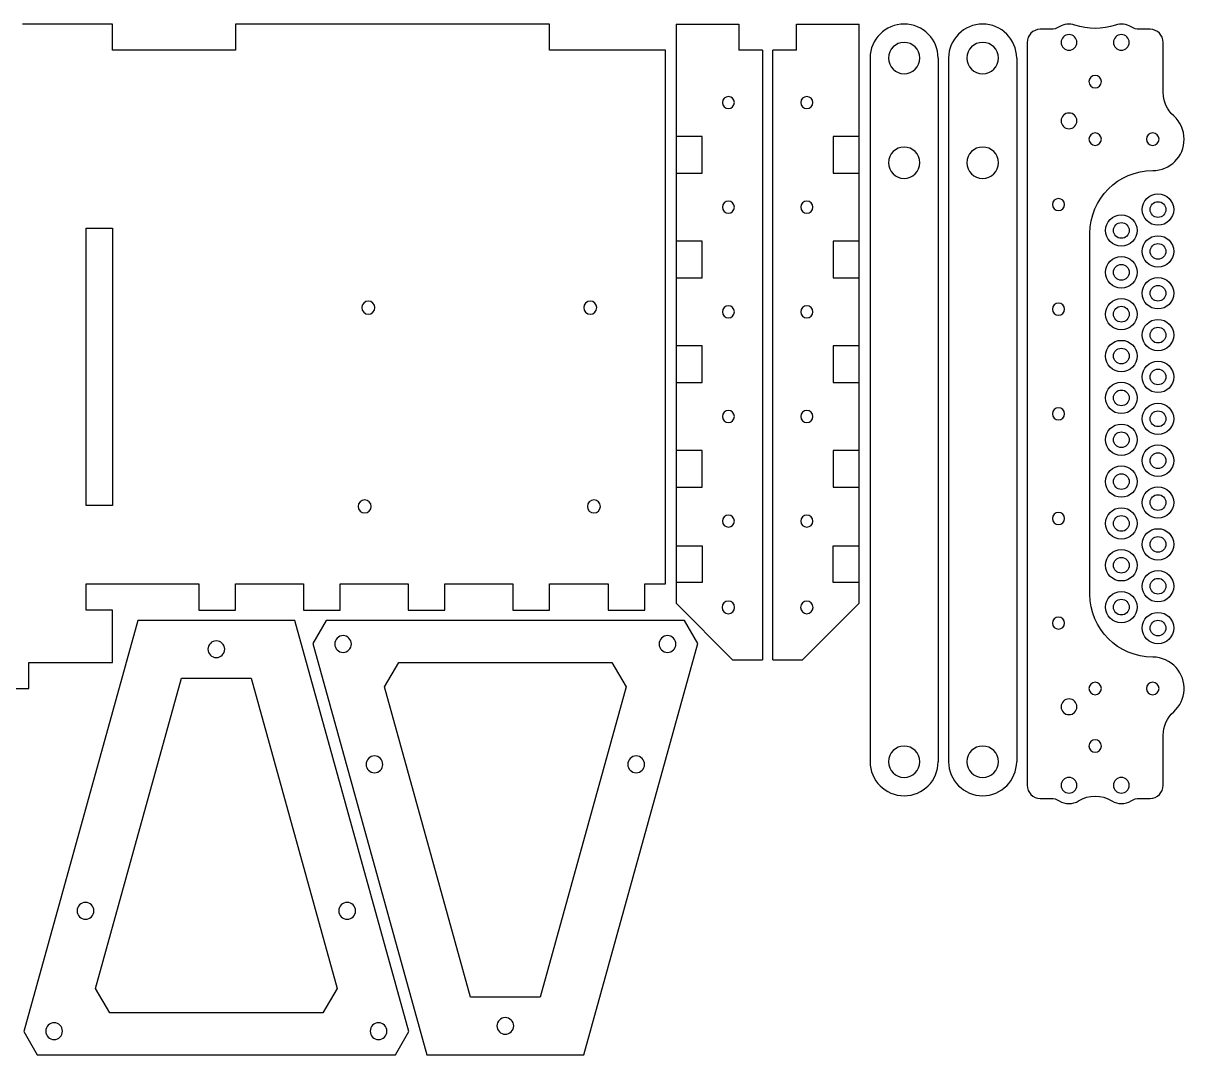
# Model space of a CAD drawing. Extents: x 0 to 517, y 0 to 251.
# Drawn here: x 294.1 to 516.6, y 53.6 to 250.7 of the extents above; entities that cross this region are included whole.
import ezdxf

# ---------------------------------------------------------------- set-up
doc = ezdxf.new("R2010")
doc.units = 0
doc.layers.add('Layer_1', color=7, linetype='CONTINUOUS')

msp = doc.modelspace()

# ---------------------------------------------------------------- linework, layer by layer
at = {"layer": 'Layer_1', "color": 7}
for points in [[(287.126782, 123.551524), (295.127678, 123.551524), (295.127678, 128.551051), (311.128088, 128.551051), (311.128088, 138.551479), (306.127185, 138.551479), (306.127185, 143.551006), (327.627351, 143.551006), (327.627351, 138.551479), (334.62779, 138.551479), (334.62779, 143.551006), (347.626833, 143.551006), (347.626833, 138.551479), (354.627272, 138.551479), (354.627272, 143.551006), (367.627693, 143.551006), (367.627693, 138.551479), (374.62813, 138.551479), (374.62813, 143.551006), (387.627173, 143.551006), (387.627173, 138.551479), (394.627618, 138.551479), (394.627618, 143.551006), (405.877925, 143.551006), (405.877925, 138.551479), (412.87699, 138.551479), (412.87699, 143.551006), (416.819553, 143.551006), (416.819553, 245.550707), (394.627618, 245.550707), (394.627618, 250.55161), (334.62779, 250.55161), (334.62779, 245.550707), (311.128088, 245.550707), (311.128088, 250.55161), (293.934293, 250.55161)], [(418.820464, 250.55161), (430.820432, 250.55161), (430.820432, 245.550707)], [(418.820464, 250.55161), (418.820464, 139.857862), (429.627051, 129.051277), (435.319725, 129.051277)], [(437.319267, 129.051274), (443.011951, 129.051274), (453.819908, 139.859235), (453.819908, 250.55023)], [(441.81994, 250.55161), (453.819908, 250.55161)], [(441.81994, 245.550707), (441.81994, 250.55161)], [(490.446813, 249.551149), (488.411451, 249.551149)], [(509.411386, 249.551149), (507.374644, 249.551149)], [(485.91169, 247.051388), (485.91169, 105.052722)], [(511.911147, 237.494681), (511.911147, 247.051388)], [(435.319735, 245.550707), (430.820442, 245.550707)], [(435.319735, 245.550707), (435.319735, 129.051277)], [(441.81994, 245.550707), (437.319267, 245.550707)], [(437.319267, 129.051274), (437.319267, 245.550707)], [(455.910389, 244.051396), (455.910389, 109.550637)], [(468.910818, 244.051396), (468.910818, 109.550637)], [(470.911729, 244.051396), (470.911729, 109.550637)], [(483.910768, 244.051396), (483.910768, 109.550637)], [(418.820464, 222.051001), (423.819988, 222.051001), (423.819998, 229.051445), (418.820474, 229.051445)], [(448.820384, 229.051445), (448.820384, 222.051001)], [(453.819908, 229.051445), (448.820384, 229.051445)], [(448.820384, 222.051001), (453.819908, 222.051001)], [(497.911648, 141.551467), (497.911648, 210.551263)], [(418.820464, 202.051517), (423.819988, 202.051517), (423.819998, 209.050582), (418.820474, 209.050572)], [(448.820384, 209.050572), (448.820384, 202.050137)], [(453.819908, 209.050572), (448.820384, 209.050572)], [(448.820384, 202.051517), (453.819908, 202.051517)], [(418.820464, 182.050658), (423.819988, 182.050658), (423.819998, 189.051097), (418.820474, 189.051097)], [(448.820384, 189.051097), (448.820384, 182.050658)], [(453.819908, 189.051097), (448.820384, 189.051097)], [(448.820384, 182.050658), (453.819908, 182.050658)], [(418.820464, 162.051177), (423.819988, 162.051177), (423.819998, 169.051617), (418.820474, 169.051616)], [(448.820384, 169.051616), (448.820384, 162.051177)], [(453.819908, 169.051616), (448.820384, 169.051616)], [(448.820384, 162.051177), (453.819908, 162.051177)], [(418.820464, 150.800865), (423.819988, 150.800865), (423.819998, 143.800427), (418.820474, 143.800427)], [(448.820384, 143.800427), (448.820384, 150.800866)], [(448.820384, 150.800865), (453.819908, 150.800865)], [(453.819908, 143.800427), (448.820384, 143.800427)], [(511.911147, 105.052722), (511.911147, 114.608046)], [(488.411451, 102.551581), (490.446813, 102.551581)], [(507.374644, 102.551581), (509.411386, 102.551581)]]:
    msp.add_lwpolyline(points, dxfattribs=at)
for points in [[(493.911205, 245.550707)], [(503.911632, 245.550707)], [(465.410586, 244.051396)], [(480.410556, 244.051396)], [(498.910718, 238.350442)], [(429.970182, 235.55165)], [(443.819481, 234.400989)], [(493.911205, 230.550746)], [(498.910718, 227.350944)], [(509.911616, 227.350944)], [(465.410586, 224.050532)], [(480.410556, 224.050532)], [(429.970182, 215.550796)], [(443.819481, 214.401505)], [(491.911674, 214.901726)], [(510.910697, 213.602245)], [(311.128087, 158.550957), (306.127184, 158.550957), (306.127184, 211.550344), (311.128087, 211.550344)], [(510.910697, 212.101554)], [(503.911622, 209.601792)], [(503.911622, 208.101111)], [(510.910697, 205.601349)], [(510.910697, 204.102038)], [(503.911622, 201.600907)], [(503.911622, 200.101594)], [(360.027807, 197.600452)], [(402.427313, 197.600452)], [(510.910697, 197.601831)], [(510.910697, 196.101146)], [(429.970182, 195.551309)], [(443.819481, 194.400646)], [(491.911674, 194.900873)], [(503.911622, 193.601383)], [(503.911622, 192.102076)], [(510.910697, 189.600936)], [(510.910697, 188.101629)], [(503.911622, 185.601866)], [(503.911622, 184.101182)], [(510.910697, 181.601418)], [(510.910697, 180.102112)], [(503.911622, 177.600971)], [(503.911622, 176.101664)], [(429.970182, 175.550448)], [(443.819481, 174.401164)], [(491.911674, 174.901392)], [(510.910697, 173.601902)], [(510.910697, 172.101217)], [(503.911622, 169.601454)], [(503.911622, 168.102147)], [(510.910697, 165.601005)], [(510.910697, 164.101699)], [(503.911622, 161.601936)], [(359.327763, 159.601024)], [(403.127363, 159.601024)], [(503.911622, 160.101252)], [(510.910697, 157.601488)], [(510.910697, 156.102182)], [(429.970182, 155.550967)], [(443.819481, 154.400304)], [(491.911674, 154.90191)], [(503.911622, 153.601041)], [(503.911622, 152.101734)], [(510.910697, 149.601971)], [(510.910697, 148.101286)], [(503.911622, 145.601524)], [(503.911622, 144.102218)], [(510.910697, 141.601076)], [(430.019792, 139.050325)], [(510.910697, 140.10177)], [(345.982833, 136.550564), (315.98292, 136.550564), (294.207146, 57.96926), (296.757897, 53.551266), (365.207857, 53.551266), (367.758607, 57.96926)], [(371.19957, 53.551265), (401.199482, 53.551265), (422.975257, 132.13257), (420.424505, 136.550564), (351.974546, 136.550564), (349.423796, 132.13257)], [(443.819481, 137.851432)], [(503.911622, 137.602006)], [(503.911622, 136.101322)], [(491.911674, 134.902428)], [(510.910697, 133.60156)], [(353.599255, 132.051266)], [(415.598622, 132.051266)], [(510.910697, 132.100875)], [(332.58278, 131.050808)], [(363.128395, 123.869846), (365.83073, 128.551045), (406.568326, 128.551045), (409.270658, 123.869846), (392.833406, 64.550775), (379.565645, 64.550775)], [(354.054008, 66.231982), (351.351673, 61.550783), (310.61408, 61.550783), (307.911747, 66.231982), (324.348996, 125.551054), (337.616757, 125.551054)], [(498.910718, 122.352625)], [(509.911616, 122.352625)], [(493.911205, 118.551993)], [(498.910718, 111.35174)], [(359.599237, 109.050414)], [(409.598638, 109.050414)], [(465.410596, 109.550642)], [(480.410546, 109.550642)], [(493.911205, 103.552038)], [(503.911632, 103.552038)], [(307.582394, 81.051414)], [(357.581788, 81.051414)], [(301.582412, 58.050563)], [(363.58177, 58.050563)], [(384.599623, 59.05102)]]:
    msp.add_lwpolyline(points, close=True, dxfattribs=at)
for points in [[(462.410604, 250.5516), (458.820811, 250.5516), (455.911769, 247.641188), (455.911769, 244.051396)], [(468.910818, 244.051396), (468.910818, 247.641188), (466.000396, 250.5516), (462.410604, 250.5516)], [(477.410564, 250.5516), (473.820771, 250.5516), (470.911729, 247.641188), (470.911729, 244.051396)], [(483.910768, 244.051396), (483.910768, 247.641188), (481.000356, 250.5516), (477.410564, 250.5516)], [(488.411451, 249.551149), (487.03065, 249.551149), (485.91169, 248.432179), (485.91169, 247.051388)], [(492.045334, 250.01279), (491.567153, 249.710999), (491.013183, 249.551149), (490.446813, 249.551149)], [(495.039816, 250.36419), (494.040735, 250.70457), (492.939684, 250.57503), (492.045334, 250.01279)], [(502.781641, 250.36419), (500.272229, 249.508429), (497.550608, 249.508429), (495.039816, 250.36419)], [(505.776123, 250.01279), (504.883152, 250.57503), (503.782102, 250.70457), (502.781641, 250.36419)], [(507.374644, 249.551149), (506.809654, 249.551149), (506.255673, 249.710999), (505.776123, 250.01279)], [(511.911147, 247.051388), (511.911147, 248.432179), (510.792187, 249.551149), (509.411386, 249.551149)], [(462.410604, 247.051378), (460.754193, 247.051378), (459.410612, 245.707797), (459.410612, 244.051396)], [(465.410586, 244.051396), (465.410586, 245.707797), (464.068385, 247.051378), (462.410604, 247.051378)], [(477.410564, 247.051378), (475.754153, 247.051378), (474.410572, 245.707797), (474.410572, 244.051396)], [(480.410556, 244.051396), (480.410556, 245.707797), (479.068345, 247.051378), (477.410564, 247.051378)], [(493.911205, 248.550699), (493.082994, 248.550699), (492.410514, 247.879588), (492.410514, 247.051388)], [(492.410514, 247.051388), (492.410514, 246.223187), (493.082994, 245.550707), (493.911205, 245.550707)], [(495.410506, 247.051388), (495.410506, 247.879588), (494.739406, 248.550699), (493.911205, 248.550699)], [(493.911205, 245.550707), (494.739406, 245.550707), (495.410506, 246.223187), (495.410506, 247.051388)], [(503.911632, 248.550699), (503.082051, 248.550699), (502.410951, 247.879588), (502.410951, 247.051388)], [(502.410951, 247.051388), (502.410951, 246.223187), (503.082051, 245.550707), (503.911632, 245.550707)], [(505.410943, 247.051388), (505.410943, 247.879588), (504.739832, 248.550699), (503.911632, 248.550699)], [(503.911632, 245.550707), (504.739832, 245.550707), (505.410943, 246.223187), (505.410943, 247.051388)], [(459.410612, 244.051396), (459.410612, 242.393614), (460.754193, 241.051404), (462.410604, 241.051404)], [(462.410604, 241.051404), (464.068385, 241.051404), (465.410586, 242.393614), (465.410586, 244.051396)], [(474.410572, 244.051396), (474.410572, 242.393614), (475.754153, 241.051404), (477.410564, 241.051404)], [(477.410564, 241.051404), (479.068345, 241.051404), (480.410556, 242.393614), (480.410556, 244.051396)], [(498.910718, 240.750993), (498.247888, 240.750993), (497.710448, 240.213553), (497.710448, 239.550713)], [(500.110999, 239.550713), (500.110999, 240.213553), (499.573559, 240.750993), (498.910718, 240.750993)], [(497.710448, 239.550713), (497.710448, 238.887882), (498.247888, 238.350442), (498.910718, 238.350442)], [(498.910718, 238.350442), (499.573559, 238.350442), (500.110999, 238.887882), (500.110999, 239.550713)], [(428.819521, 236.700931), (428.18425, 236.700931), (427.67024, 236.18555), (427.67024, 235.55165)], [(429.970182, 235.55165), (429.970182, 236.18555), (429.454801, 236.700931), (428.819521, 236.700931)], [(443.819481, 236.700941), (443.184201, 236.700941), (442.67019, 236.18555), (442.67019, 235.55166)], [(444.970142, 235.55166), (444.970142, 236.18555), (444.454752, 236.700941), (443.819481, 236.700941)], [(513.910689, 233.022948), (512.638758, 234.161209), (511.911147, 235.7873), (511.911147, 237.494681)], [(427.67024, 235.55165), (427.67024, 234.916369), (428.18425, 234.400989), (428.819521, 234.400989)], [(428.819521, 234.400989), (429.454801, 234.400989), (429.970182, 234.916369), (429.970182, 235.55165)], [(442.67019, 235.55166), (442.67019, 234.916379), (443.184201, 234.400989), (443.819481, 234.400989)], [(443.819481, 234.400989), (444.454752, 234.400989), (444.970142, 234.916379), (444.970142, 235.55166)], [(493.911205, 233.550738), (493.082994, 233.550738), (492.410514, 232.879638), (492.410514, 232.051437)], [(492.410514, 232.051437), (492.410514, 231.223237), (493.082994, 230.550746), (493.911205, 230.550746)], [(495.410506, 232.051437), (495.410506, 232.879638), (494.739406, 233.550738), (493.911205, 233.550738)], [(493.911205, 230.550746), (494.739406, 230.550746), (495.410506, 231.223237), (495.410506, 232.051437)], [(515.9116, 228.551215), (515.9116, 230.258596), (515.183989, 231.884687), (513.910689, 233.022948)], [(498.910718, 229.751486), (498.247888, 229.751486), (497.710448, 229.214045), (497.710448, 228.551215)], [(500.110999, 228.551215), (500.110999, 229.214045), (499.573559, 229.751486), (498.910718, 229.751486)], [(509.911616, 229.751486), (509.248775, 229.751486), (508.711345, 229.214045), (508.711345, 228.551215)], [(511.110507, 228.551215), (511.110507, 229.214045), (510.574456, 229.751486), (509.911616, 229.751486)], [(462.410604, 227.050524), (460.754193, 227.050524), (459.410612, 225.708313), (459.410612, 224.050532)], [(465.410586, 224.050532), (465.410586, 225.708313), (464.068385, 227.050524), (462.410604, 227.050524)], [(477.410564, 227.050524), (475.754153, 227.050524), (474.410572, 225.708313), (474.410572, 224.050532)], [(480.410556, 224.050532), (480.410556, 225.708313), (479.068345, 227.050524), (477.410564, 227.050524)], [(497.710448, 228.551215), (497.710448, 227.888375), (498.247888, 227.350944), (498.910718, 227.350944)], [(498.910718, 227.350944), (499.573559, 227.350944), (500.110999, 227.888375), (500.110999, 228.551215)], [(508.711345, 228.551215), (508.711345, 227.888375), (509.248775, 227.350944), (509.911616, 227.350944)], [(509.911616, 222.551231), (513.224418, 222.551231), (515.9116, 225.237033), (515.9116, 228.551215)], [(509.911616, 227.350944), (510.574456, 227.350944), (511.110507, 227.888375), (511.110507, 228.551215)], [(459.410612, 224.050532), (459.410612, 222.394131), (460.754193, 221.05055), (462.410604, 221.05055)], [(462.410604, 221.05055), (464.068385, 221.05055), (465.410586, 222.394131), (465.410586, 224.050532)], [(474.410572, 224.050532), (474.410572, 222.394131), (475.754153, 221.05055), (477.410564, 221.05055)], [(477.410564, 221.05055), (479.068345, 221.05055), (480.410556, 222.394131), (480.410556, 224.050532)], [(497.911648, 210.551263), (497.911648, 217.178257), (503.283251, 222.551231), (509.911616, 222.551231)], [(507.910705, 215.101546), (507.910705, 216.757947), (509.254295, 218.101538), (510.910697, 218.101538)], [(510.910697, 218.101538), (512.568478, 218.101538), (513.910689, 216.757947), (513.910689, 215.101546)], [(428.819521, 216.701457), (428.18425, 216.701457), (427.67024, 216.186067), (427.67024, 215.550796)], [(429.970182, 215.550796), (429.970182, 216.186067), (429.454801, 216.701457), (428.819521, 216.701457)], [(443.819481, 216.701447), (443.184201, 216.701447), (442.67019, 216.186067), (442.67019, 215.550786)], [(444.970142, 215.550786), (444.970142, 216.186067), (444.454752, 216.701447), (443.819481, 216.701447)], [(491.911674, 217.201677), (491.276393, 217.201677), (490.761003, 216.686287), (490.761003, 216.051017)], [(490.761003, 216.051017), (490.761003, 215.415736), (491.276393, 214.901726), (491.911674, 214.901726)], [(493.060954, 216.051017), (493.060954, 216.686287), (492.545564, 217.201677), (491.911674, 217.201677)], [(491.911674, 214.901726), (492.545564, 214.901726), (493.060954, 215.415736), (493.060954, 216.051017)], [(509.411386, 215.101546), (509.411386, 215.929746), (510.082496, 216.602237), (510.910697, 216.602237)], [(510.910697, 216.602237), (511.738897, 216.602237), (512.411378, 215.929746), (512.411378, 215.101546)], [(427.67024, 215.550796), (427.67024, 214.915516), (428.18425, 214.401515), (428.819521, 214.401515)], [(428.819521, 214.401515), (429.454801, 214.401515), (429.970182, 214.915516), (429.970182, 215.550796)], [(442.67019, 215.550786), (442.67019, 214.915506), (443.184201, 214.401505), (443.819481, 214.401505)], [(443.819481, 214.401505), (444.454752, 214.401505), (444.970142, 214.915506), (444.970142, 215.550786)], [(500.91164, 211.101103), (500.91164, 212.758884), (502.253841, 214.101095), (503.911622, 214.101095)], [(503.911622, 214.101095), (505.568033, 214.101095), (506.911614, 212.758884), (506.911614, 211.101103)], [(510.910697, 212.101554), (509.254295, 212.101554), (507.910705, 213.445145), (507.910705, 215.101546)], [(510.910697, 213.602245), (510.082496, 213.602245), (509.411386, 214.273345), (509.411386, 215.101546)], [(512.411378, 215.101546), (512.411378, 214.273345), (511.738897, 213.602245), (510.910697, 213.602245)], [(513.910689, 215.101546), (513.910689, 213.445145), (512.568478, 212.101554), (510.910697, 212.101554)], [(502.410941, 211.101103), (502.410941, 211.929304), (503.083421, 212.601784), (503.911622, 212.601784)], [(503.911622, 212.601784), (504.739832, 212.601784), (505.410933, 211.929304), (505.410933, 211.101103)], [(503.911622, 208.101111), (502.253841, 208.101111), (500.91164, 209.444702), (500.91164, 211.101103)], [(503.911622, 209.601792), (503.083421, 209.601792), (502.410941, 210.272903), (502.410941, 211.101103)], [(505.410933, 211.101103), (505.410933, 210.272903), (504.739832, 209.601792), (503.911622, 209.601792)], [(506.911614, 211.101103), (506.911614, 209.444702), (505.568033, 208.101111), (503.911622, 208.101111)], [(507.910705, 207.10203), (507.910705, 208.758432), (509.254295, 210.102023), (510.910697, 210.102023)], [(510.910697, 210.102023), (512.568478, 210.102023), (513.910689, 208.758432), (513.910689, 207.10203)], [(510.910697, 204.102038), (509.254295, 204.102038), (507.910705, 205.444249), (507.910705, 207.10203)], [(509.411386, 207.10203), (509.411386, 207.930231), (510.082496, 208.601332), (510.910697, 208.601332)], [(510.910697, 205.601349), (510.082496, 205.601349), (509.411386, 206.27383), (509.411386, 207.10203)], [(510.910697, 208.601332), (511.738897, 208.601332), (512.411378, 207.930231), (512.411378, 207.10203)], [(512.411378, 207.10203), (512.411378, 206.27383), (511.738897, 205.601349), (510.910697, 205.601349)], [(513.910689, 207.10203), (513.910689, 205.444249), (512.568478, 204.102038), (510.910697, 204.102038)], [(500.91164, 203.101588), (500.91164, 204.757989), (502.253841, 206.10158), (503.911622, 206.10158)], [(503.911622, 206.10158), (505.568033, 206.10158), (506.911614, 204.757989), (506.911614, 203.101588)], [(503.911622, 200.101594), (502.253841, 200.101594), (500.91164, 201.445187), (500.91164, 203.101588)], [(502.410941, 203.101588), (502.410941, 203.929788), (503.083421, 204.602269), (503.911622, 204.602269)], [(503.911622, 201.600907), (503.083421, 201.600907), (502.410941, 202.273387), (502.410941, 203.101588)], [(503.911622, 204.602269), (504.739832, 204.602269), (505.410933, 203.929788), (505.410933, 203.101588)], [(505.410933, 203.101588), (505.410933, 202.273387), (504.739832, 201.600907), (503.911622, 201.600907)], [(506.911614, 203.101588), (506.911614, 201.445187), (505.568033, 200.101594), (503.911622, 200.101594)], [(507.910705, 199.101137), (507.910705, 200.758916), (509.254295, 202.101127), (510.910697, 202.101127)], [(509.411386, 199.101137), (509.411386, 199.929339), (510.082496, 200.601826), (510.910697, 200.601826)], [(510.910697, 202.101127), (512.568478, 202.101127), (513.910689, 200.758916), (513.910689, 199.101137)], [(510.910697, 200.601826), (511.738897, 200.601826), (512.411378, 199.929339), (512.411378, 199.101137)], [(500.91164, 195.102068), (500.91164, 196.75847), (502.253841, 198.102059), (503.911622, 198.102059)], [(503.911622, 198.102059), (505.568033, 198.102059), (506.911614, 196.75847), (506.911614, 195.102068)], [(510.910697, 196.101146), (509.254295, 196.101146), (507.910705, 197.444734), (507.910705, 199.101137)], [(510.910697, 197.601831), (510.082496, 197.601831), (509.411386, 198.272936), (509.411386, 199.101137)], [(512.411378, 199.101137), (512.411378, 198.272936), (511.738897, 197.601831), (510.910697, 197.601831)], [(513.910689, 199.101137), (513.910689, 197.444734), (512.568478, 196.101146), (510.910697, 196.101146)], [(360.027807, 197.600452), (359.33741, 197.600452), (358.777925, 197.040969), (358.777925, 196.350571)], [(358.777925, 196.350571), (358.777925, 195.660174), (359.33741, 195.100689), (360.027807, 195.100689)], [(361.277689, 196.350571), (361.277689, 197.040969), (360.718205, 197.600452), (360.027807, 197.600452)], [(360.027807, 195.100689), (360.718205, 195.100689), (361.277689, 195.660174), (361.277689, 196.350571)], [(402.427313, 197.600452), (401.736913, 197.600452), (401.177432, 197.040969), (401.177432, 196.350571)], [(401.177432, 196.350571), (401.177432, 195.660174), (401.736913, 195.100689), (402.427313, 195.100689)], [(403.677194, 196.350571), (403.677194, 197.040969), (403.117703, 197.600452), (402.427313, 197.600452)], [(402.427313, 195.100689), (403.117703, 195.100689), (403.677194, 195.660174), (403.677194, 196.350571)], [(428.819521, 196.700593), (428.18425, 196.700593), (427.67024, 196.186585), (427.67024, 195.551309)], [(429.970182, 195.551309), (429.970182, 196.186585), (429.454801, 196.700593), (428.819521, 196.700593)], [(443.819481, 196.700593), (443.184201, 196.700593), (442.67019, 196.186585), (442.67019, 195.551309)], [(444.970142, 195.551309), (444.970142, 196.186585), (444.454752, 196.700593), (443.819481, 196.700593)], [(491.911674, 197.202199), (491.276393, 197.202199), (490.761003, 196.686812), (490.761003, 196.051536)], [(490.761003, 196.051536), (490.761003, 195.416261), (491.276393, 194.900873), (491.911674, 194.900873)], [(493.060954, 196.051536), (493.060954, 196.686812), (492.545564, 197.202199), (491.911674, 197.202199)], [(491.911674, 194.900873), (492.545564, 194.900873), (493.060954, 195.416261), (493.060954, 196.051536)], [(502.410941, 195.102067), (502.410941, 195.930269), (503.083421, 196.601374), (503.911622, 196.601374)], [(503.911622, 196.601374), (504.739832, 196.601374), (505.410933, 195.930269), (505.410933, 195.102067)], [(427.67024, 195.551309), (427.67024, 194.916033), (428.18425, 194.400646), (428.819521, 194.400646)], [(428.819521, 194.400646), (429.454801, 194.400646), (429.970182, 194.916033), (429.970182, 195.551309)], [(442.67019, 195.551309), (442.67019, 194.916033), (443.184201, 194.400646), (443.819481, 194.400646)], [(443.819481, 194.400646), (444.454752, 194.400646), (444.970142, 194.916033), (444.970142, 195.551309)], [(503.911622, 192.102076), (502.253841, 192.102076), (500.91164, 193.444287), (500.91164, 195.102068)], [(503.911622, 193.601383), (503.083421, 193.601383), (502.410941, 194.273866), (502.410941, 195.102067)], [(506.911614, 195.102068), (506.911614, 193.444287), (505.568033, 192.102076), (503.911622, 192.102076)], [(505.410933, 195.102067), (505.410933, 194.273866), (504.739832, 193.601383), (503.911622, 193.601383)], [(507.910705, 191.101621), (507.910705, 192.758023), (509.254295, 194.101612), (510.910697, 194.101612)], [(510.910697, 194.101612), (512.568478, 194.101612), (513.910689, 192.758023), (513.910689, 191.101621)], [(509.411386, 191.101621), (509.411386, 191.929822), (510.082496, 192.600927), (510.910697, 192.600927)], [(510.910697, 192.600927), (511.738897, 192.600927), (512.411378, 191.929822), (512.411378, 191.101621)], [(500.91164, 187.101173), (500.91164, 188.758954), (502.253841, 190.101164), (503.911622, 190.101164)], [(503.911622, 190.101164), (505.568033, 190.101164), (506.911614, 188.758954), (506.911614, 187.101173)], [(510.910697, 188.101629), (509.254295, 188.101629), (507.910705, 189.445217), (507.910705, 191.101621)], [(510.910697, 189.600936), (510.082496, 189.600936), (509.411386, 190.273419), (509.411386, 191.101621)], [(512.411378, 191.101621), (512.411378, 190.273419), (511.738897, 189.600936), (510.910697, 189.600936)], [(513.910689, 191.101621), (513.910689, 189.445217), (512.568478, 188.101629), (510.910697, 188.101629)], [(503.911622, 184.101182), (502.253841, 184.101182), (500.91164, 185.44477), (500.91164, 187.101173)], [(502.410941, 187.101173), (502.410941, 187.929373), (503.083421, 188.601857), (503.911622, 188.601857)], [(503.911622, 185.601866), (503.083421, 185.601866), (502.410941, 186.272971), (502.410941, 187.101173)], [(503.911622, 188.601857), (504.739832, 188.601857), (505.410933, 187.929373), (505.410933, 187.101173)], [(505.410933, 187.101173), (505.410933, 186.272971), (504.739832, 185.601866), (503.911622, 185.601866)], [(506.911614, 187.101173), (506.911614, 185.44477), (505.568033, 184.101182), (503.911622, 184.101182)], [(507.910705, 183.102103), (507.910705, 184.758506), (509.254295, 186.102094), (510.910697, 186.102094)], [(510.910697, 186.102094), (512.568478, 186.102094), (513.910689, 184.758506), (513.910689, 183.102103)], [(510.910697, 180.102112), (509.254295, 180.102112), (507.910705, 181.444322), (507.910705, 183.102103)], [(509.411386, 183.102103), (509.411386, 183.930305), (510.082496, 184.60141), (510.910697, 184.60141)], [(510.910697, 181.601418), (510.082496, 181.601418), (509.411386, 182.273902), (509.411386, 183.102103)], [(510.910697, 184.60141), (511.738897, 184.60141), (512.411378, 183.930305), (512.411378, 183.102103)], [(512.411378, 183.102103), (512.411378, 182.273902), (511.738897, 181.601418), (510.910697, 181.601418)], [(513.910689, 183.102103), (513.910689, 181.444322), (512.568478, 180.102112), (510.910697, 180.102112)], [(500.91164, 179.101655), (500.91164, 180.758059), (502.253841, 182.101647), (503.911622, 182.101647)], [(502.410941, 179.101655), (502.410941, 179.929857), (503.083421, 180.600963), (503.911622, 180.600963)], [(503.911622, 182.101647), (505.568033, 182.101647), (506.911614, 180.758059), (506.911614, 179.101655)], [(503.911622, 180.600963), (504.739832, 180.600963), (505.410933, 179.929857), (505.410933, 179.101655)], [(503.911622, 176.101664), (502.253841, 176.101664), (500.91164, 177.443874), (500.91164, 179.101655)], [(503.911622, 177.600971), (503.083421, 177.600971), (502.410941, 178.273454), (502.410941, 179.101655)], [(505.410933, 179.101655), (505.410933, 178.273454), (504.739832, 177.600971), (503.911622, 177.600971)], [(506.911614, 179.101655), (506.911614, 177.443874), (505.568033, 176.101664), (503.911622, 176.101664)], [(507.910705, 175.101208), (507.910705, 176.758989), (509.254295, 178.1012), (510.910697, 178.1012)], [(510.910697, 178.1012), (512.568478, 178.1012), (513.910689, 176.758989), (513.910689, 175.101208)], [(428.819521, 176.701111), (428.18425, 176.701111), (427.67024, 176.185725), (427.67024, 175.550448)], [(429.970182, 175.550448), (429.970182, 176.185725), (429.454801, 176.701111), (428.819521, 176.701111)], [(443.819481, 176.701111), (443.184201, 176.701111), (442.67019, 176.185725), (442.67019, 175.550448)], [(444.970142, 175.550448), (444.970142, 176.185725), (444.454752, 176.701111), (443.819481, 176.701111)], [(491.911674, 177.201339), (491.276393, 177.201339), (490.761003, 176.68733), (490.761003, 176.052054)], [(490.761003, 176.052054), (490.761003, 175.416778), (491.276393, 174.901392), (491.911674, 174.901392)], [(493.060954, 176.052054), (493.060954, 176.68733), (492.545564, 177.201339), (491.911674, 177.201339)], [(491.911674, 174.901392), (492.545564, 174.901392), (493.060954, 175.416778), (493.060954, 176.052054)], [(509.411386, 175.101208), (509.411386, 175.929409), (510.082496, 176.601893), (510.910697, 176.601893)], [(510.910697, 176.601893), (511.738897, 176.601893), (512.411378, 175.929409), (512.411378, 175.101208)], [(427.67024, 175.550448), (427.67024, 174.916551), (428.18425, 174.401163), (428.819521, 174.401163)], [(428.819521, 174.401163), (429.454801, 174.401163), (429.970182, 174.916551), (429.970182, 175.550448)], [(442.67019, 175.550448), (442.67019, 174.915173), (443.184201, 174.401164), (443.819481, 174.401164)], [(443.819481, 174.401164), (444.454752, 174.401164), (444.970142, 174.915173), (444.970142, 175.550448)], [(500.91164, 171.102139), (500.91164, 172.758541), (502.253841, 174.10213), (503.911622, 174.10213)], [(503.911622, 174.10213), (505.568033, 174.10213), (506.911614, 172.758541), (506.911614, 171.102139)], [(510.910697, 172.101217), (509.254295, 172.101217), (507.910705, 173.444805), (507.910705, 175.101208)], [(510.910697, 173.601902), (510.082496, 173.601902), (509.411386, 174.273006), (509.411386, 175.101208)], [(512.411378, 175.101208), (512.411378, 174.273006), (511.738897, 173.601902), (510.910697, 173.601902)], [(513.910689, 175.101208), (513.910689, 173.444805), (512.568478, 172.101217), (510.910697, 172.101217)], [(502.410941, 171.102138), (502.410941, 171.93034), (503.083421, 172.601445), (503.911622, 172.601445)], [(503.911622, 172.601445), (504.739832, 172.601445), (505.410933, 171.93034), (505.410933, 171.102138)], [(503.911622, 168.102147), (502.253841, 168.102147), (500.91164, 169.444358), (500.91164, 171.102139)], [(503.911622, 169.601454), (503.083421, 169.601454), (502.410941, 170.273938), (502.410941, 171.102138)], [(506.911614, 171.102139), (506.911614, 169.444358), (505.568033, 168.102147), (503.911622, 168.102147)], [(505.410933, 171.102138), (505.410933, 170.273938), (504.739832, 169.601454), (503.911622, 169.601454)], [(507.910705, 167.10169), (507.910705, 168.758093), (509.254295, 170.101681), (510.910697, 170.101681)], [(510.910697, 170.101681), (512.568478, 170.101681), (513.910689, 168.758093), (513.910689, 167.10169)], [(510.910697, 164.101699), (509.254295, 164.101699), (507.910705, 165.443909), (507.910705, 167.10169)], [(509.411386, 167.10169), (509.411386, 167.929892), (510.082496, 168.600996), (510.910697, 168.600996)], [(510.910697, 165.601005), (510.082496, 165.601005), (509.411386, 166.273489), (509.411386, 167.10169)], [(510.910697, 168.600996), (511.738897, 168.600996), (512.411378, 167.929892), (512.411378, 167.10169)], [(512.411378, 167.10169), (512.411378, 166.273489), (511.738897, 165.601005), (510.910697, 165.601005)], [(513.910689, 167.10169), (513.910689, 165.443909), (512.568478, 164.101699), (510.910697, 164.101699)], [(500.91164, 163.101243), (500.91164, 164.759024), (502.253841, 166.101234), (503.911622, 166.101234)], [(503.911622, 166.101234), (505.568033, 166.101234), (506.911614, 164.759024), (506.911614, 163.101243)], [(503.911622, 160.101252), (502.253841, 160.101252), (500.91164, 161.44484), (500.91164, 163.101243)], [(502.410941, 163.101243), (502.410941, 163.929444), (503.083421, 164.601927), (503.911622, 164.601927)], [(503.911622, 161.601936), (503.083421, 161.601936), (502.410941, 162.273041), (502.410941, 163.101243)], [(503.911622, 164.601927), (504.739832, 164.601927), (505.410933, 163.929444), (505.410933, 163.101243)], [(505.410933, 163.101243), (505.410933, 162.273041), (504.739832, 161.601936), (503.911622, 161.601936)], [(506.911614, 163.101243), (506.911614, 161.44484), (505.568033, 160.101252), (503.911622, 160.101252)], [(507.910705, 159.102173), (507.910705, 160.758576), (509.254295, 162.102164), (510.910697, 162.102164)], [(509.411386, 159.102173), (509.411386, 159.930374), (510.082496, 160.60148), (510.910697, 160.60148)], [(510.910697, 162.102164), (512.568478, 162.102164), (513.910689, 160.758576), (513.910689, 159.102173)], [(510.910697, 160.60148), (511.738897, 160.60148), (512.411378, 159.930374), (512.411378, 159.102173)], [(359.327763, 159.601024), (358.637365, 159.601024), (358.077881, 159.04154), (358.077881, 158.351142)], [(358.077881, 158.351142), (358.077881, 157.660745), (358.637365, 157.101261), (359.327763, 157.101261)], [(360.577645, 158.351142), (360.577645, 159.04154), (360.01816, 159.601024), (359.327763, 159.601024)], [(359.327763, 157.101261), (360.01816, 157.101261), (360.577645, 157.660745), (360.577645, 158.351142)], [(403.127363, 159.601024), (402.436963, 159.601024), (401.877483, 159.04154), (401.877483, 158.351142)], [(401.877483, 158.351142), (401.877483, 157.660745), (402.436963, 157.101261), (403.127363, 157.101261)], [(404.377244, 158.351142), (404.377244, 159.04154), (403.817764, 159.601024), (403.127363, 159.601024)], [(403.127363, 157.101261), (403.817764, 157.101261), (404.377244, 157.660745), (404.377244, 158.351142)], [(500.91164, 155.101725), (500.91164, 156.758129), (502.253841, 158.101717), (503.911622, 158.101717)], [(503.911622, 158.101717), (505.568033, 158.101717), (506.911614, 156.758129), (506.911614, 155.101725)], [(510.910697, 156.102182), (509.254295, 156.102182), (507.910705, 157.444392), (507.910705, 159.102173)], [(510.910697, 157.601488), (510.082496, 157.601488), (509.411386, 158.272593), (509.411386, 159.102173)], [(512.411378, 159.102173), (512.411378, 158.272593), (511.738897, 157.601488), (510.910697, 157.601488)], [(513.910689, 159.102173), (513.910689, 157.444392), (512.568478, 156.102182), (510.910697, 156.102182)], [(428.819521, 156.701629), (428.18425, 156.701629), (427.67024, 156.186243), (427.67024, 155.550967)], [(429.970182, 155.550967), (429.970182, 156.186243), (429.454801, 156.701629), (428.819521, 156.701629)], [(443.819481, 156.701629), (443.184201, 156.701629), (442.67019, 156.186243), (442.67019, 155.550968)], [(444.970142, 155.550968), (444.970142, 156.186243), (444.454752, 156.701629), (443.819481, 156.701629)], [(491.911674, 157.201857), (491.276393, 157.201857), (490.761003, 156.68647), (490.761003, 156.051194)], [(490.761003, 156.051194), (490.761003, 155.415918), (491.276393, 154.90191), (491.911674, 154.90191)], [(493.060954, 156.051194), (493.060954, 156.68647), (492.545564, 157.201857), (491.911674, 157.201857)], [(491.911674, 154.90191), (492.545564, 154.90191), (493.060954, 155.415918), (493.060954, 156.051194)], [(502.410941, 155.101725), (502.410941, 155.929927), (503.083421, 156.601032), (503.911622, 156.601032)], [(503.911622, 156.601032), (504.739832, 156.601032), (505.410933, 155.929927), (505.410933, 155.101725)], [(427.67024, 155.550967), (427.67024, 154.91569), (428.18425, 154.400304), (428.819521, 154.400304)], [(428.819521, 154.400304), (429.454801, 154.400304), (429.970182, 154.91569), (429.970182, 155.550967)], [(442.67019, 155.550968), (442.67019, 154.915691), (443.184201, 154.400304), (443.819481, 154.400304)], [(443.819481, 154.400304), (444.454752, 154.400304), (444.970142, 154.915691), (444.970142, 155.550968)], [(503.911622, 152.101734), (502.253841, 152.101734), (500.91164, 153.443944), (500.91164, 155.101725)], [(503.911622, 153.601041), (503.083421, 153.601041), (502.410941, 154.273524), (502.410941, 155.101725)], [(505.410933, 155.101725), (505.410933, 154.273524), (504.739832, 153.601041), (503.911622, 153.601041)], [(506.911614, 155.101725), (506.911614, 153.443944), (505.568033, 152.101734), (503.911622, 152.101734)], [(507.910705, 151.101278), (507.910705, 152.759059), (509.254295, 154.10127), (510.910697, 154.10127)], [(510.910697, 154.10127), (512.568478, 154.10127), (513.910689, 152.759059), (513.910689, 151.101278)], [(509.411386, 151.101278), (509.411386, 151.92948), (510.082496, 152.601963), (510.910697, 152.601963)], [(510.910697, 152.601963), (511.738897, 152.601963), (512.411378, 151.92948), (512.411378, 151.101278)], [(500.91164, 147.102209), (500.91164, 148.758612), (502.253841, 150.1022), (503.911622, 150.1022)], [(503.911622, 150.1022), (505.568033, 150.1022), (506.911614, 148.758612), (506.911614, 147.102209)], [(510.910697, 148.101286), (509.254295, 148.101286), (507.910705, 149.444875), (507.910705, 151.101278)], [(510.910697, 149.601971), (510.082496, 149.601971), (509.411386, 150.273077), (509.411386, 151.101278)], [(512.411378, 151.101278), (512.411378, 150.273077), (511.738897, 149.601971), (510.910697, 149.601971)], [(513.910689, 151.101278), (513.910689, 149.444875), (512.568478, 148.101286), (510.910697, 148.101286)], [(503.911622, 144.102218), (502.253841, 144.102218), (500.91164, 145.444428), (500.91164, 147.102209)], [(502.410941, 147.102209), (502.410941, 147.93041), (503.083421, 148.601515), (503.911622, 148.601515)], [(503.911622, 145.601524), (503.083421, 145.601524), (502.410941, 146.272628), (502.410941, 147.102209)], [(503.911622, 148.601515), (504.739832, 148.601515), (505.410933, 147.93041), (505.410933, 147.102209)], [(505.410933, 147.102209), (505.410933, 146.272628), (504.739832, 145.601524), (503.911622, 145.601524)], [(506.911614, 147.102209), (506.911614, 145.444428), (505.568033, 144.102218), (503.911622, 144.102218)], [(507.910705, 143.101761), (507.910705, 144.758164), (509.254295, 146.101752), (510.910697, 146.101752)], [(510.910697, 146.101752), (512.568478, 146.101752), (513.910689, 144.758164), (513.910689, 143.101761)], [(510.910697, 140.10177), (509.254295, 140.10177), (507.910705, 141.44398), (507.910705, 143.101761)], [(509.411386, 143.101761), (509.411386, 143.929963), (510.082496, 144.601067), (510.910697, 144.601067)], [(510.910697, 141.601076), (510.082496, 141.601076), (509.411386, 142.27356), (509.411386, 143.101761)], [(510.910697, 144.601067), (511.738897, 144.601067), (512.411378, 143.929963), (512.411378, 143.101761)], [(512.411378, 143.101761), (512.411378, 142.27356), (511.738897, 141.601076), (510.910697, 141.601076)], [(513.910689, 143.101761), (513.910689, 141.44398), (512.568478, 140.10177), (510.910697, 140.10177)], [(428.819521, 140.250597), (428.15669, 140.250597), (427.61925, 139.713162), (427.61925, 139.050325)], [(430.019792, 139.050325), (430.019792, 139.713162), (429.482361, 140.250597), (428.819521, 140.250597)], [(443.819481, 140.250597), (443.156641, 140.250597), (442.61921, 139.713162), (442.61921, 139.051703)], [(445.019752, 139.051703), (445.019752, 139.713162), (444.482312, 140.250597), (443.819481, 140.250597)], [(509.911616, 129.551502), (503.283251, 129.551502), (497.911648, 134.924477), (497.911648, 141.551467)], [(500.91164, 139.101313), (500.91164, 140.759094), (502.253841, 142.101304), (503.911622, 142.101304)], [(502.410941, 139.101313), (502.410941, 139.929515), (503.083421, 140.601997), (503.911622, 140.601997)], [(503.911622, 142.101304), (505.568033, 142.101304), (506.911614, 140.759094), (506.911614, 139.101313)], [(503.911622, 140.601997), (504.739832, 140.601997), (505.410933, 139.929515), (505.410933, 139.101313)], [(427.61925, 139.050325), (427.61925, 138.387489), (428.15669, 137.851432), (428.819521, 137.851432)], [(428.819521, 137.851432), (429.482361, 137.851432), (430.019792, 138.387489), (430.019792, 139.050325)], [(442.61921, 139.051703), (442.61921, 138.388867), (443.156641, 137.851432), (443.819481, 137.851432)], [(443.819481, 137.851432), (444.482312, 137.851432), (445.019752, 138.388867), (445.019752, 139.051703)], [(503.911622, 136.101322), (502.253841, 136.101322), (500.91164, 137.44491), (500.91164, 139.101313)], [(503.911622, 137.602006), (503.083421, 137.602006), (502.410941, 138.273112), (502.410941, 139.101313)], [(505.410933, 139.101313), (505.410933, 138.273112), (504.739832, 137.602006), (503.911622, 137.602006)], [(506.911614, 139.101313), (506.911614, 137.44491), (505.568033, 136.101322), (503.911622, 136.101322)], [(507.910705, 135.100867), (507.910705, 136.758647), (509.254295, 138.102236), (510.910697, 138.102236)], [(510.910697, 138.102236), (512.568478, 138.102236), (513.910689, 136.758647), (513.910689, 135.100867)], [(491.911674, 137.202375), (491.276393, 137.202375), (490.761003, 136.686989), (490.761003, 136.051712)], [(490.761003, 136.051712), (490.761003, 135.416437), (491.276393, 134.902428), (491.911674, 134.902428)], [(493.060954, 136.051712), (493.060954, 136.686989), (492.545564, 137.202375), (491.911674, 137.202375)], [(491.911674, 134.902428), (492.545564, 134.902428), (493.060954, 135.416437), (493.060954, 136.051712)], [(509.411386, 135.100866), (509.411386, 135.930445), (510.082496, 136.601551), (510.910697, 136.601551)], [(510.910697, 136.601551), (511.738897, 136.601551), (512.411378, 135.930445), (512.411378, 135.100866)], [(355.199158, 133.651169), (354.315835, 133.651169), (353.599255, 132.934589), (353.599255, 132.051266)], [(356.799062, 132.051266), (356.799062, 132.934589), (356.082482, 133.651169), (355.199158, 133.651169)], [(417.198523, 133.651169), (416.315202, 133.651169), (415.598622, 132.934589), (415.598622, 132.051266)], [(418.799804, 132.051266), (418.799804, 132.934589), (418.083224, 133.651169), (417.198523, 133.651169)], [(510.910697, 132.100875), (509.254295, 132.100875), (507.910705, 133.444463), (507.910705, 135.100867)], [(510.910697, 133.60156), (510.082496, 133.60156), (509.411386, 134.272664), (509.411386, 135.100866)], [(513.910689, 135.100867), (513.910689, 133.444463), (512.568478, 132.100875), (510.910697, 132.100875)], [(512.411378, 135.100866), (512.411378, 134.272664), (511.738897, 133.60156), (510.910697, 133.60156)], [(330.982877, 132.650712), (330.098175, 132.650712), (329.382973, 131.934131), (329.382973, 131.050808)], [(332.58278, 131.050808), (332.58278, 131.934131), (331.8662, 132.650712), (330.982877, 132.650712)], [(353.599255, 132.051266), (353.599255, 131.166564), (354.315835, 130.451362), (355.199158, 130.451362)], [(355.199158, 130.451362), (356.082482, 130.451362), (356.799062, 131.166564), (356.799062, 132.051266)], [(415.598622, 132.051266), (415.598622, 131.166564), (416.315202, 130.451362), (417.198523, 130.451362)], [(417.198523, 130.451362), (418.083224, 130.451362), (418.799804, 131.166564), (418.799804, 132.051266)], [(329.382973, 131.050808), (329.382973, 130.167485), (330.098175, 129.450905), (330.982877, 129.450905)], [(330.982877, 129.450905), (331.8662, 129.450905), (332.58278, 130.167485), (332.58278, 131.050808)], [(514.383349, 127.551968), (513.245088, 128.823897), (511.619007, 129.551502), (509.911616, 129.551502)], [(513.910689, 119.079783), (516.38151, 121.288779), (516.59235, 125.082521), (514.383349, 127.551968)], [(498.910718, 124.751792), (498.247888, 124.751792), (497.710448, 124.214356), (497.710448, 123.552897)], [(500.110999, 123.552897), (500.110999, 124.214356), (499.573559, 124.751792), (498.910718, 124.751792)], [(509.911616, 124.751792), (509.248775, 124.751792), (508.711345, 124.214356), (508.711345, 123.552897)], [(511.110507, 123.552897), (511.110507, 124.214356), (510.574456, 124.751792), (509.911616, 124.751792)], [(497.710448, 123.552897), (497.710448, 122.888682), (498.247888, 122.352625), (498.910718, 122.352625)], [(498.910718, 122.352625), (499.573559, 122.352625), (500.110999, 122.888682), (500.110999, 123.552897)], [(508.711345, 123.552897), (508.711345, 122.888682), (509.248775, 122.352625), (509.911616, 122.352625)], [(509.911616, 122.352625), (510.574456, 122.352625), (511.110507, 122.888682), (511.110507, 123.552897)], [(493.911205, 121.551984), (493.082994, 121.551984), (492.410514, 120.88088), (492.410514, 120.052678)], [(495.410506, 120.052678), (495.410506, 120.88088), (494.739406, 121.551984), (493.911205, 121.551984)], [(492.410514, 120.052678), (492.410514, 119.223099), (493.082994, 118.551993), (493.911205, 118.551993)], [(493.911205, 118.551993), (494.739406, 118.551993), (495.410506, 119.223099), (495.410506, 120.052678)], [(511.911147, 114.608046), (511.911147, 116.315436), (512.638758, 117.941522), (513.910689, 119.079783)], [(498.910718, 113.752283), (498.247888, 113.752283), (497.710448, 113.214848), (497.710448, 112.552011)], [(500.110999, 112.552011), (500.110999, 113.214848), (499.573559, 113.752283), (498.910718, 113.752283)], [(462.410604, 112.550633), (460.754203, 112.550633), (459.410612, 111.208423), (459.410612, 109.550642)], [(465.410596, 109.550642), (465.410596, 111.208423), (464.068385, 112.550633), (462.410604, 112.550633)], [(477.410564, 112.550633), (475.754153, 112.550633), (474.410572, 111.208423), (474.410572, 109.550642)], [(480.410546, 109.550642), (480.410546, 111.208423), (479.068345, 112.550633), (477.410564, 112.550633)], [(497.710448, 112.552011), (497.710448, 111.889175), (498.247888, 111.35174), (498.910718, 111.35174)], [(498.910718, 111.35174), (499.573559, 111.35174), (500.110999, 111.889175), (500.110999, 112.552011)], [(361.199141, 110.650317), (360.315817, 110.650317), (359.599237, 109.935115), (359.599237, 109.050414)], [(359.599237, 109.050414), (359.599237, 108.167091), (360.315817, 107.45051), (361.199141, 107.45051)], [(362.799044, 109.050414), (362.799044, 109.935115), (362.082464, 110.650317), (361.199141, 110.650317)], [(361.199141, 107.45051), (362.082464, 107.45051), (362.799044, 108.167091), (362.799044, 109.050414)], [(411.199919, 110.650317), (410.315218, 110.650317), (409.598638, 109.935115), (409.598638, 109.050414)], [(409.598638, 109.050414), (409.598638, 108.167091), (410.315218, 107.45051), (411.199919, 107.45051)], [(412.79982, 109.050414), (412.79982, 109.935115), (412.08324, 110.650317), (411.199919, 110.650317)], [(411.199919, 107.45051), (412.08324, 107.45051), (412.79982, 108.167091), (412.79982, 109.050414)], [(455.911769, 109.550642), (455.911769, 105.96085), (458.820811, 103.050431), (462.410604, 103.050431)], [(459.410612, 109.550642), (459.410612, 107.894239), (460.754203, 106.550651), (462.410604, 106.550651)], [(462.410604, 106.550651), (464.068385, 106.550651), (465.410596, 107.894239), (465.410596, 109.550642)], [(462.410604, 103.050431), (466.000396, 103.050431), (468.910808, 105.96085), (468.910808, 109.550642)], [(470.911729, 109.550642), (470.911729, 105.96085), (473.820761, 103.050431), (477.410554, 103.050431)], [(474.410572, 109.550642), (474.410572, 107.894239), (475.754153, 106.550651), (477.410564, 106.550651)], [(477.410554, 103.050431), (481.000346, 103.050431), (483.910768, 105.96085), (483.910768, 109.550642)], [(477.410564, 106.550651), (479.068345, 106.550651), (480.410546, 107.894239), (480.410546, 109.550642)], [(485.91169, 105.052722), (485.91169, 103.671927), (487.03065, 102.551581), (488.411451, 102.551581)], [(493.911205, 106.552029), (493.082994, 106.552029), (492.410514, 105.880924), (492.410514, 105.052722)], [(492.410514, 105.052722), (492.410514, 104.224521), (493.082994, 103.552038), (493.911205, 103.552038)], [(495.410506, 105.052722), (495.410506, 105.880924), (494.739406, 106.552029), (493.911205, 106.552029)], [(493.911205, 103.552038), (494.739406, 103.552038), (495.410506, 104.224521), (495.410506, 105.052722)], [(503.911632, 106.552029), (503.082051, 106.552029), (502.410951, 105.880924), (502.410951, 105.052722)], [(502.410951, 105.052722), (502.410951, 104.224521), (503.082051, 103.552038), (503.911632, 103.552038)], [(505.410943, 105.052722), (505.410943, 105.880924), (504.739832, 106.552029), (503.911632, 106.552029)], [(503.911632, 103.552038), (504.739832, 103.552038), (505.410943, 104.224521), (505.410943, 105.052722)], [(509.411386, 102.551581), (510.792187, 102.551581), (511.911147, 103.671927), (511.911147, 105.052722)], [(490.446813, 102.551581), (491.013183, 102.551581), (491.567153, 102.391729), (492.045334, 102.089938)], [(495.753636, 102.076158), (497.688408, 103.273674), (500.134429, 103.273674), (502.069191, 102.076158)], [(505.776123, 102.089938), (506.255673, 102.391729), (506.809654, 102.551581), (507.374644, 102.551581)], [(492.045334, 102.089938), (493.176705, 101.377492), (494.615386, 101.37198), (495.753636, 102.076158)], [(502.069191, 102.076158), (503.206081, 101.37198), (504.644752, 101.377492), (505.776123, 102.089938)], [(305.982491, 82.651318), (305.099167, 82.651318), (304.382586, 81.934738), (304.382586, 81.051414)], [(307.582394, 81.051414), (307.582394, 81.934738), (306.865813, 82.651318), (305.982491, 82.651318)], [(355.981884, 82.651318), (355.098561, 82.651318), (354.38198, 81.934738), (354.38198, 81.051414)], [(357.581788, 81.051414), (357.581788, 81.934738), (356.866585, 82.651318), (355.981884, 82.651318)], [(304.382586, 81.051414), (304.382586, 80.166713), (305.099167, 79.451511), (305.982491, 79.451511)], [(305.982491, 79.451511), (306.865813, 79.451511), (307.582394, 80.166713), (307.582394, 81.051414)], [(354.38198, 81.051414), (354.38198, 80.166713), (355.098561, 79.451511), (355.981884, 79.451511)], [(355.981884, 79.451511), (356.866585, 79.451511), (357.581788, 80.166713), (357.581788, 81.051414)], [(386.199522, 60.650923), (385.316203, 60.650923), (384.599623, 59.934343), (384.599623, 59.05102)], [(387.799433, 59.05102), (387.799433, 59.934343), (387.082853, 60.650923), (386.199522, 60.650923)], [(299.982508, 59.650466), (299.099185, 59.650466), (298.382604, 58.935265), (298.382604, 58.050563)], [(298.382604, 58.050563), (298.382604, 57.167241), (299.099185, 56.45066), (299.982508, 56.45066)], [(301.582412, 58.050563), (301.582412, 58.935265), (300.865831, 59.650466), (299.982508, 59.650466)], [(299.982508, 56.45066), (300.865831, 56.45066), (301.582412, 57.167241), (301.582412, 58.050563)], [(361.983245, 59.650466), (361.098543, 59.650466), (360.381962, 58.935265), (360.381962, 58.050563)], [(360.381962, 58.050563), (360.381962, 57.167241), (361.098543, 56.45066), (361.983245, 56.45066)], [(363.58177, 58.050563), (363.58177, 58.935265), (362.866567, 59.650466), (361.983245, 59.650466)], [(361.983245, 56.45066), (362.866567, 56.45066), (363.58177, 57.167241), (363.58177, 58.050563)], [(384.599623, 59.05102), (384.599623, 58.167697), (385.316203, 57.451117), (386.199522, 57.451117)], [(386.199522, 57.451117), (387.082853, 57.451117), (387.799433, 58.167697), (387.799433, 59.05102)]]:
    msp.add_open_spline(points, degree=3, dxfattribs=at)

doc.saveas('drawing.dxf')
